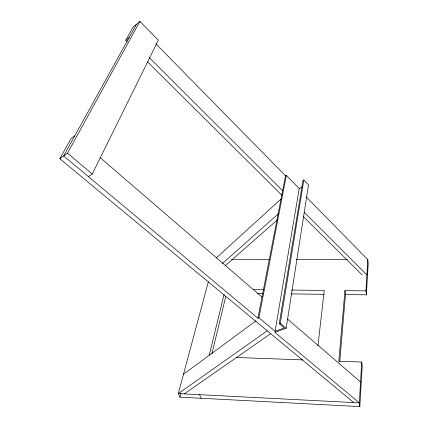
<?xml version="1.0" encoding="UTF-8"?>
<svg xmlns="http://www.w3.org/2000/svg" width="428" height="428" viewBox="0 0 428 428"><rect width="100%" height="100%" fill="white"/><g stroke="black" fill="none" stroke-linecap="round" stroke-linejoin="round"><path stroke-width="0.64" d="M365.951 290.858L344.941 290.633L345.487 294.576L366.363 294.828L365.951 290.858L367.796 259.636L306.079 196.778M208.34 281.865L178.289 393.594L180.006 397.152L359.846 406.6L362.216 365.892L361.735 362.04L338.821 361.211L344.941 290.633M366.363 294.828L368.187 263.632L367.796 259.636M339.741 361.708L345.487 294.576M361.596 363.313L361.735 362.04L359.317 402.86L359.846 406.6M317.94 345.867L324.253 290.414L291.495 290.066M267.227 330.801L178.289 393.594L359.317 402.86L274.894 332.363L286.15 328.281L308.545 184.859L303.848 180.001L302.981 180.445L279.243 323.67L284.283 327.95L275.07 331.299L258.919 317.79L257.907 318.181L63.638 155.958L136.575 24.15M286.15 328.281L280.276 323.29L303.848 180.001M275.07 331.299L299.252 188.523L302.232 187.015M258.919 317.79L286.364 175.378L299.252 188.523M257.907 318.181L285.508 175.828L286.364 175.378M211.94 353.71L225.775 296.363M209.249 355.192L224.053 294.523M180.006 397.152L181.028 393.311M88.377 176.614L92.282 174.014L158.317 40.227L139.935 21.4L133.242 26.878L125.789 40.259L127.207 41.671M353.721 402.571L59.813 158.702L67.501 153.187L139.935 21.4M59.813 158.702L71.048 138.533L74.804 135.778M216.268 257.94L281.399 198.715M222.362 263.536L278.612 213.545M225.176 265.793L277.355 219.88M125.789 40.259L129.176 37.52M183.494 374.243L255.971 320.813M184.286 393.899L270.689 333.674M279.243 323.67L280.276 323.29M231.43 259.721L269.421 259.694M296.08 259.678L347.402 259.646M253.392 289.66L264.087 289.772M257.126 293.512L263.108 293.581M291.024 293.918L324.258 294.32M236.272 357.476L302.949 359.905M67.501 153.187L92.282 174.014M100.045 157.52L262.006 297.053M287.536 319.053L360.558 381.963M147.564 61.883L282.015 195.382M303.324 216.536L362.04 274.835M149.099 57.416L282.614 190.754M304.078 212.192L366.892 274.92M155.872 43.8L285.508 175.828M199.609 394.686L201.197 398.265"/></g></svg>
